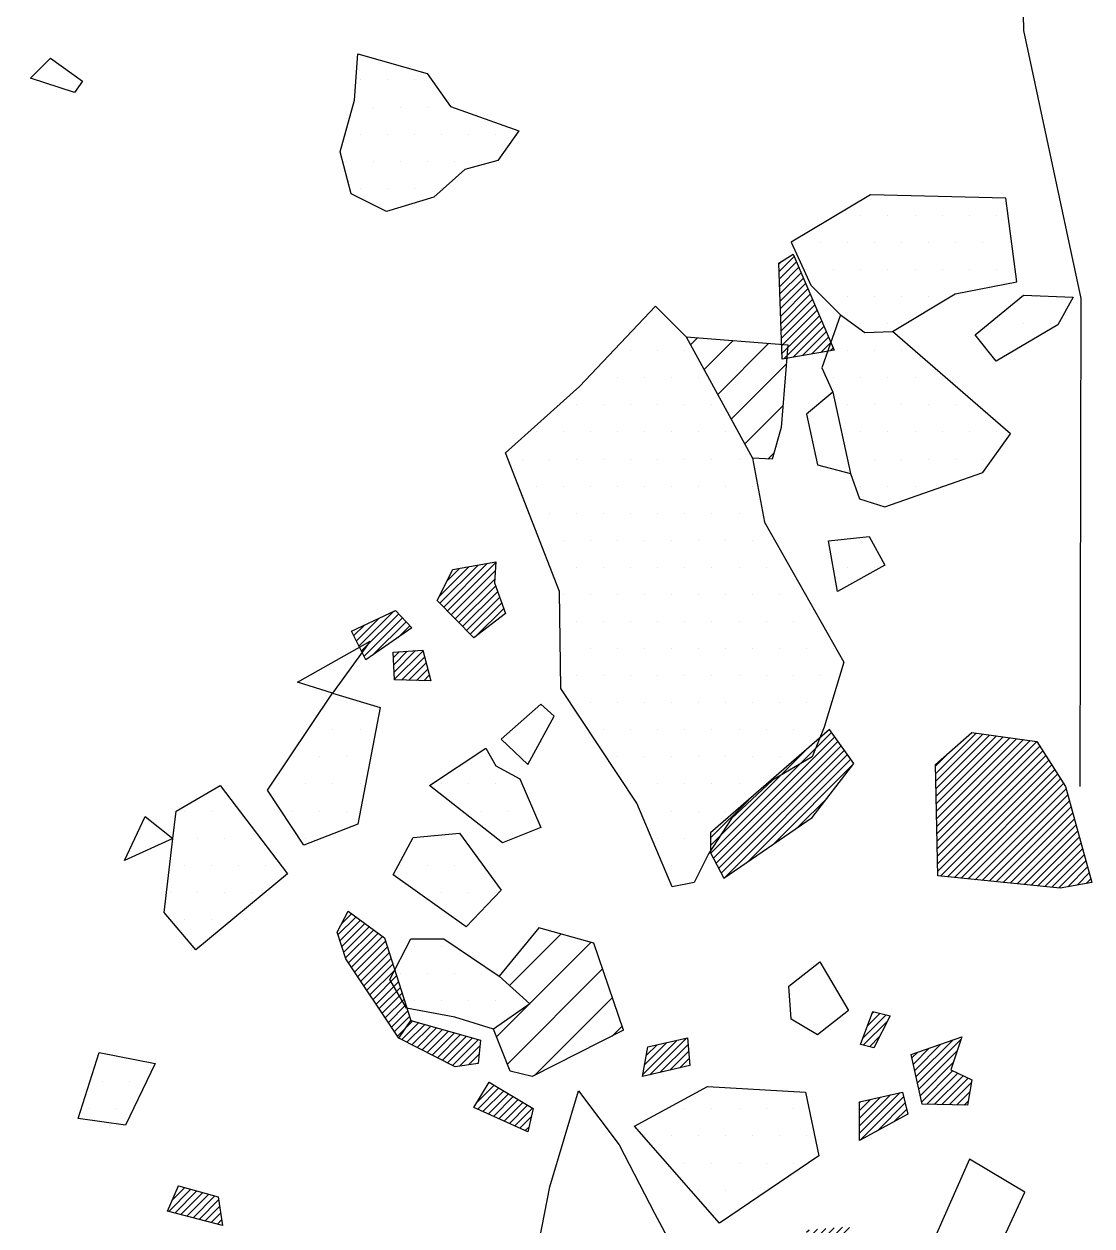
# Model space of a CAD drawing. Header units: metres. Extents: x -0.93 to 0.13, y -16.79 to -13.31.
# Drawn here: x -0.443 to 0.05, y -16.204 to -15.649 of the extents above; entities that cross this region are included whole.
import ezdxf

# ---------------------------------------------------------------- set-up
doc = ezdxf.new("R2010")
doc.units = ezdxf.units.M
doc.header["$LTSCALE"] = 25
doc.header["$MEASUREMENT"] = 0
doc.linetypes.add('STRICHPUNKTX2', pattern=[2, 1, -0.5, 0, -0.5])
doc.layers.get('0').update_dxf_attribs({"linetype": 'CONTINUOUS'})
for name, color, linetype in [('FEUER', 1, 'CONTINUOUS'), ('GRABUNGSGRENZE', 3, 'STRICHPUNKTX2'), ('KNOCHEN', 2, 'CONTINUOUS'), ('KNOCHENSCHRAFF', 2, 'CONTINUOUS'), ('STEINE', 4, 'CONTINUOUS'), ('STEINESCHRAFF', 4, 'CONTINUOUS')]:
    doc.layers.add(name, color=color, linetype=linetype)

# ---------------------------------------------------------------- blocks, each defined once
blk = doc.blocks.new('*X4')
at = {"color": 0}
for p, q in [((-25.081, -1591.323), (-23.727, -1589.968)), ((-25.059, -1591.654), (-23.296, -1589.891)), ((-24.885, -1591.834), (-22.865, -1589.813)), ((-24.728, -1590.616), (-24.158, -1590.046)), ((-24.711, -1592.013), (-22.489, -1589.791)), ((-24.537, -1592.192), (-22.508, -1590.164)), ((-24.363, -1592.372), (-22.528, -1590.537)), ((-24.188, -1592.551), (-22.488, -1590.851)), ((-24.014, -1592.731), (-22.395, -1591.111)), ((-23.84, -1592.91), (-22.302, -1591.372)), ((-23.666, -1593.089), (-22.209, -1591.632)), ((-28.927, -1593.401), (-27.868, -1592.342)), ((-28.809, -1593.637), (-27.195, -1592.022)), ((-28.692, -1593.872), (-26.965, -1592.146)), ((-28.574, -1594.108), (-26.794, -1592.329)), ((-23.403, -1593.18), (-22.115, -1591.893)), ((-29.045, -1593.165), (-28.542, -1592.662)), ((-28.156, -1594.044), (-26.623, -1592.511)), ((-27.013, -1593.255), (-26.452, -1592.694)), ((-27.209, -1594.157), (-26.95, -1593.899)), ((-27.195, -1594.497), (-26.568, -1593.87)), ((-27.181, -1594.837), (-26.186, -1593.842)), ((-27.168, -1595.177), (-25.837, -1593.846)), ((-26.838, -1595.201), (-25.766, -1594.129)), ((-26.494, -1595.211), (-25.695, -1594.412)), ((-26.151, -1595.221), (-25.625, -1594.695)), ((-25.808, -1595.232), (-25.554, -1594.977)), ((-12.555, -1603.192), (-6.974, -1597.61)), ((-12.434, -1603.424), (-6.827, -1597.817)), ((-2.174, -1599.528), (-0.303, -1597.657)), ((-2.167, -1599.875), (0.009, -1597.699)), ((-2.16, -1600.221), (0.32, -1597.741)), ((-2.153, -1600.568), (0.631, -1597.784)), ((-2.146, -1600.915), (0.943, -1597.826)), ((-2.139, -1601.261), (1.254, -1597.868)), ((-2.133, -1601.608), (1.565, -1597.91)), ((-2.126, -1601.955), (1.877, -1597.952)), ((-12.562, -1602.846), (-8.052, -1598.335)), ((-12.313, -1603.656), (-6.68, -1598.024)), ((-12.191, -1603.889), (-6.533, -1598.231)), ((-12.07, -1604.121), (-6.386, -1598.437)), ((-2.119, -1602.301), (2.188, -1597.995)), ((-2.112, -1602.648), (2.499, -1598.037)), ((-2.105, -1602.995), (2.636, -1598.253)), ((-2.098, -1603.341), (2.774, -1598.47)), ((-11.926, -1604.33), (-6.24, -1598.644)), ((-10.794, -1603.552), (-6.093, -1598.851)), ((-9.662, -1602.773), (-5.962, -1599.074)), ((-2.181, -1599.182), (-1.544, -1598.544)), ((-2.091, -1603.688), (2.911, -1598.686)), ((-2.084, -1604.035), (3.048, -1598.902)), ((-1.954, -1604.258), (3.185, -1599.119)), ((-1.632, -1604.289), (3.322, -1599.335)), ((-1.31, -1604.321), (3.46, -1599.551)), ((-0.988, -1604.353), (3.597, -1599.768)), ((-0.667, -1604.385), (3.734, -1599.984)), ((-12.562, -1602.492), (-10.783, -1600.713)), ((-8.53, -1601.995), (-7.182, -1600.647)), ((-0.345, -1604.417), (3.85, -1600.222)), ((-0.023, -1604.449), (3.926, -1600.499)), ((0.298, -1604.48), (4.003, -1600.776)), ((0.62, -1604.512), (4.079, -1601.053)), ((0.942, -1604.544), (4.155, -1601.33)), ((1.263, -1604.576), (4.232, -1601.608)), ((1.585, -1604.608), (4.308, -1601.885)), ((1.907, -1604.64), (4.385, -1602.162)), ((2.229, -1604.672), (4.461, -1602.439)), ((2.55, -1604.703), (4.538, -1602.716)), ((2.872, -1604.735), (4.614, -1602.993)), ((3.194, -1604.767), (4.691, -1603.27)), ((3.515, -1604.799), (4.767, -1603.547)), ((3.925, -1604.743), (4.844, -1603.824)), ((4.353, -1604.669), (4.92, -1604.101)), ((4.78, -1604.595), (4.997, -1604.378)), ((-29.769, -1606.971), (-28.939, -1606.141)), ((-29.681, -1607.236), (-28.735, -1606.29)), ((-29.608, -1606.456), (-29.144, -1605.992)), ((-29.592, -1607.501), (-28.53, -1606.439)), ((-29.504, -1607.766), (-28.325, -1606.588)), ((-29.416, -1608.031), (-28.12, -1606.736)), ((-29.281, -1608.25), (-27.916, -1606.885)), ((-29.139, -1608.462), (-27.711, -1607.034)), ((-28.998, -1608.674), (-27.575, -1607.251)), ((-28.856, -1608.887), (-27.489, -1607.519)), ((-28.715, -1609.099), (-27.403, -1607.787)), ((-28.574, -1609.311), (-27.317, -1608.055)), ((-28.432, -1609.523), (-27.232, -1608.322)), ((-28.291, -1609.735), (-27.146, -1608.59)), ((-28.149, -1609.947), (-27.06, -1608.858)), ((-28.008, -1610.159), (-26.974, -1609.126)), ((-27.866, -1610.371), (-26.889, -1609.394)), ((-27.725, -1610.583), (-26.803, -1609.661)), ((-27.583, -1610.796), (-26.717, -1609.929)), ((-27.442, -1611.008), (-26.631, -1610.197)), ((-27.301, -1611.22), (-26.546, -1610.465)), ((-27.159, -1611.432), (-26.46, -1610.733)), ((-5.527, -1611.72), (-4.465, -1610.658)), ((-5.323, -1611.162), (-4.748, -1610.588)), ((-5.118, -1610.604), (-5.031, -1610.517)), ((-27.018, -1611.644), (-26.313, -1610.939)), ((-26.82, -1611.8), (-26.038, -1611.018)), ((-26.586, -1611.919), (-25.763, -1611.096)), ((-26.352, -1612.039), (-25.488, -1611.175)), ((-26.118, -1612.158), (-25.213, -1611.253)), ((-5.516, -1612.062), (-4.381, -1610.928)), ((-25.883, -1612.278), (-24.938, -1611.332)), ((-25.649, -1612.397), (-24.663, -1611.41)), ((-25.415, -1612.516), (-24.388, -1611.489)), ((-25.181, -1612.636), (-24.113, -1611.568)), ((-24.947, -1612.755), (-23.838, -1611.646)), ((-24.712, -1612.874), (-23.563, -1611.725)), ((-24.478, -1612.994), (-23.288, -1611.803)), ((-15.697, -1613.405), (-14.13, -1611.838)), ((-15.365, -1613.426), (-13.675, -1611.737)), ((-5.233, -1612.133), (-4.76, -1611.66)), ((-3.073, -1613.509), (-1.387, -1611.823)), ((-3.009, -1613.798), (-0.997, -1611.786)), ((-24.151, -1613.02), (-23.221, -1612.09)), ((-15.617, -1612.971), (-14.584, -1611.939)), ((-15.536, -1612.537), (-15.039, -1612.04)), ((-14.904, -1613.319), (-13.606, -1612.021)), ((-14.443, -1613.211), (-13.58, -1612.348)), ((-3.266, -1612.641), (-3.014, -1612.389)), ((-3.202, -1612.931), (-2.472, -1612.2)), ((-3.138, -1613.22), (-1.929, -1612.011)), ((-2.945, -1614.088), (-1.174, -1612.317)), ((-23.738, -1612.961), (-23.258, -1612.481)), ((-23.326, -1612.902), (-23.295, -1612.871)), ((-13.982, -1613.104), (-13.554, -1612.676)), ((-2.88, -1614.377), (-1.35, -1612.847)), ((-2.816, -1614.666), (-1.389, -1613.238)), ((-2.58, -1614.783), (-1.149, -1613.352)), ((-2.235, -1614.792), (-0.909, -1613.466)), ((-23.364, -1614.708), (-22.558, -1613.902)), ((-23.318, -1615.015), (-22.337, -1614.034)), ((-22.814, -1613.804), (-22.779, -1613.769)), ((-1.89, -1614.8), (-0.669, -1613.579)), ((-1.544, -1614.809), (-0.524, -1613.788)), ((-23.074, -1615.125), (-22.116, -1614.167)), ((-22.83, -1615.235), (-21.895, -1614.299)), ((-22.586, -1615.344), (-21.674, -1614.432)), ((-22.342, -1615.454), (-21.453, -1614.564)), ((-5.692, -1615.067), (-5.185, -1614.56)), ((-5.691, -1616.127), (-3.806, -1614.241)), ((-5.691, -1615.774), (-4.265, -1614.348)), ((-5.691, -1615.42), (-4.725, -1614.454)), ((-5.641, -1616.43), (-3.652, -1614.441)), ((-1.199, -1614.817), (-0.598, -1614.216)), ((-22.098, -1615.563), (-21.232, -1614.697)), ((-21.854, -1615.673), (-21.011, -1614.829)), ((-21.61, -1615.782), (-20.79, -1614.962)), ((-5.692, -1614.713), (-5.644, -1614.666)), ((-4.863, -1616.006), (-3.581, -1614.724)), ((-4.085, -1615.581), (-3.51, -1615.006)), ((-0.854, -1614.825), (-0.673, -1614.644)), ((-21.366, -1615.892), (-20.846, -1615.371)), ((-21.122, -1616.001), (-20.956, -1615.835)), ((-9.462, -1622.726), (-7.25, -1620.514)), ((-9.289, -1622.907), (-6.866, -1620.484)), ((-9.116, -1623.087), (-6.482, -1620.453)), ((-8.944, -1623.268), (-6.154, -1620.478)), ((-8.432, -1621.343), (-7.634, -1620.544)), ((-8.133, -1620.69), (-8.018, -1620.575)), ((-7.47, -1622.148), (-6.189, -1620.867)), ((-7.103, -1622.135), (-6.224, -1621.256)), ((-6.736, -1622.122), (-6.259, -1621.645)), ((-9.634, -1622.545), (-9.189, -1622.099)), ((-6.369, -1622.108), (-6.295, -1622.034)), ((-8.771, -1623.449), (-8.313, -1622.991)), ((-9.341, -1632.859), (-4.877, -1628.394)), ((-9.135, -1633.006), (-4.531, -1628.401)), ((-9.623, -1632.08), (-6.438, -1628.895)), ((-9.57, -1632.38), (-5.918, -1628.728)), ((-9.517, -1632.68), (-5.397, -1628.561)), ((-8.929, -1633.153), (-4.817, -1629.041)), ((0.451, -1630.49), (1.977, -1628.965)), ((0.599, -1629.989), (1.811, -1628.777)), ((0.747, -1629.488), (1.645, -1628.59)), ((-10.05, -1629.678), (-9.938, -1629.566)), ((-9.996, -1629.978), (-9.518, -1629.5)), ((-9.943, -1630.278), (-9.098, -1629.434)), ((-9.89, -1630.579), (-8.679, -1629.367)), ((-9.836, -1630.879), (-8.259, -1629.301)), ((-9.783, -1631.179), (-7.839, -1629.235)), ((-9.73, -1631.479), (-7.419, -1629.168)), ((-9.677, -1631.779), (-6.959, -1629.062)), ((0.155, -1631.493), (2.297, -1629.352)), ((0.303, -1630.992), (2.142, -1629.153)), ((-8.551, -1633.129), (-5.103, -1629.681)), ((-0.014, -1632.37), (2.211, -1630.145)), ((0.008, -1631.995), (2.254, -1629.749)), ((-7.921, -1632.853), (-5.321, -1630.252)), ((-7.618, -1632.903), (-5.257, -1630.542)), ((0.228, -1632.482), (2.168, -1630.541)), ((-7.315, -1632.954), (-5.192, -1630.831)), ((-7.012, -1633.004), (-5.128, -1631.12)), ((0.469, -1632.594), (2.126, -1630.938)), ((-6.709, -1633.054), (-5.064, -1631.409)), ((0.71, -1632.707), (2.148, -1631.268)), ((0.951, -1632.819), (2.322, -1631.448)), ((1.193, -1632.931), (2.495, -1631.629)), ((1.434, -1633.043), (2.668, -1631.809)), ((1.675, -1633.156), (2.842, -1631.989)), ((1.917, -1633.268), (3.015, -1632.169)), ((2.158, -1633.38), (3.188, -1632.35)), ((2.399, -1633.492), (3.362, -1632.53)), ((2.64, -1633.605), (3.106, -1633.139))]:
    blk.add_line(p, q, dxfattribs=at)
blk = doc.blocks.new('*X6')
at = {"color": 0}
for p, q in [((-66.823, -1577.911), (-65.732, -1576.819)), ((-66.677, -1577.411), (-65.964, -1576.698)), ((-66.53, -1576.911), (-66.196, -1576.577)), ((-67.116, -1578.91), (-65.267, -1577.061)), ((-66.97, -1578.41), (-65.499, -1576.94)), ((-67.263, -1579.41), (-65.357, -1577.505)), ((-67.555, -1580.41), (-65.657, -1578.511)), ((-67.409, -1579.91), (-65.507, -1578.008)), ((-67.702, -1580.91), (-65.806, -1579.015)), ((-67.848, -1581.41), (-65.956, -1579.518)), ((-76.644, -1581.721), (-75.076, -1580.153)), ((-67.995, -1581.91), (-66.105, -1580.021)), ((-76.474, -1581.905), (-74.871, -1580.301)), ((-76.304, -1582.088), (-74.665, -1580.449)), ((-76.135, -1582.272), (-74.46, -1580.597)), ((-75.965, -1582.456), (-74.254, -1580.745)), ((-68.141, -1582.41), (-66.255, -1580.524)), ((-76.814, -1581.537), (-76.114, -1580.837)), ((-75.795, -1582.64), (-74.048, -1580.893)), ((-74.035, -1581.233), (-73.843, -1581.041)), ((-68.288, -1582.91), (-66.405, -1581.027)), ((-68.434, -1583.41), (-66.554, -1581.53)), ((-68.58, -1583.91), (-66.704, -1582.034)), ((-68.727, -1584.41), (-66.853, -1582.537)), ((-75.453, -1585.833), (-73.114, -1583.494)), ((-75.1, -1585.833), (-72.634, -1583.368)), ((-74.746, -1585.833), (-72.155, -1583.242)), ((-74.393, -1585.833), (-71.912, -1583.352)), ((-68.54, -1584.577), (-67.003, -1583.04)), ((-68.318, -1584.709), (-67.153, -1583.543)), ((-76.161, -1585.834), (-74.074, -1583.747)), ((-75.807, -1585.834), (-73.594, -1583.621)), ((-75.43, -1584.75), (-74.554, -1583.873)), ((-74.039, -1585.833), (-71.849, -1583.643)), ((-73.685, -1585.833), (-71.787, -1583.935)), ((-68.096, -1584.84), (-67.302, -1584.046)), ((-73.332, -1585.833), (-71.724, -1584.226)), ((-72.682, -1585.536), (-71.662, -1584.517)), ((-67.874, -1584.971), (-67.452, -1584.549)), ((-67.651, -1585.103), (-67.601, -1585.053)), ((-51.455, -1593.655), (-47.918, -1590.118)), ((-51.763, -1593.609), (-48.601, -1590.447)), ((-50.804, -1593.357), (-47.762, -1590.316)), ((-50.152, -1593.059), (-47.607, -1590.514)), ((-49.5, -1592.761), (-47.451, -1590.712)), ((-52.196, -1593.335), (-50.044, -1591.183)), ((-51.98, -1593.472), (-49.323, -1590.815)), ((-48.848, -1592.462), (-47.296, -1590.91)), ((-48.196, -1592.164), (-47.14, -1591.108)), ((-47.545, -1591.866), (-46.985, -1591.306)), ((-52.413, -1593.198), (-50.766, -1591.551)), ((-46.893, -1591.567), (-46.829, -1591.504)), ((-52.845, -1592.924), (-52.208, -1592.287)), ((-52.629, -1593.061), (-51.487, -1591.919)), ((-53.062, -1592.787), (-52.93, -1592.655)), ((-62.56, -1594.153), (-61.859, -1593.452)), ((-62.284, -1594.231), (-61.568, -1593.515)), ((-62.008, -1594.308), (-61.277, -1593.577)), ((-61.732, -1594.386), (-60.986, -1593.64)), ((-61.456, -1594.463), (-60.694, -1593.702)), ((-61.18, -1594.541), (-60.403, -1593.764)), ((-60.904, -1594.618), (-60.112, -1593.827)), ((-60.628, -1594.696), (-59.821, -1593.889)), ((-60.352, -1594.773), (-59.53, -1593.951)), ((-60.075, -1594.851), (-59.238, -1594.014)), ((-59.799, -1594.928), (-58.947, -1594.076)), ((-59.523, -1595.006), (-58.698, -1594.18)), ((-59.247, -1595.083), (-58.609, -1594.445)), ((-58.971, -1595.161), (-58.521, -1594.71)), ((-58.695, -1595.238), (-58.432, -1594.975)), ((-58.419, -1595.316), (-58.344, -1595.241)), ((-61.137, -1615.358), (-59.752, -1613.972)), ((-61.044, -1614.911), (-60.023, -1613.89)), ((-60.841, -1615.415), (-59.48, -1614.054)), ((-60.832, -1614.346), (-60.294, -1613.808)), ((-60.62, -1613.78), (-60.566, -1613.726)), ((-60.544, -1615.472), (-59.209, -1614.137)), ((-60.248, -1615.529), (-58.937, -1614.219)), ((-59.951, -1615.586), (-59.692, -1615.327)), ((-57.236, -1616.76), (-56.315, -1615.839)), ((-57.224, -1617.101), (-55.954, -1615.832)), ((-57.165, -1616.336), (-56.675, -1615.845)), ((-57.095, -1615.911), (-57.035, -1615.852)), ((-56.973, -1617.204), (-55.594, -1615.825)), ((-56.723, -1617.307), (-55.233, -1615.818)), ((-56.472, -1617.41), (-54.873, -1615.811)), ((-56.222, -1617.513), (-54.513, -1615.804)), ((-55.971, -1617.617), (-54.423, -1616.068)), ((-55.721, -1617.72), (-54.476, -1616.474)), ((-55.47, -1617.823), (-54.529, -1616.881)), ((-55.22, -1617.926), (-54.582, -1617.288)), ((-54.969, -1618.029), (-54.635, -1617.694)), ((-54.719, -1618.132), (-54.688, -1618.101)), ((-37.583, -1619.735), (-36.557, -1618.709)), ((-37.436, -1619.234), (-36.834, -1618.632)), ((-37.303, -1619.808), (-36.281, -1618.786)), ((-37.164, -1618.608), (-37.111, -1618.555)), ((-37.022, -1619.88), (-36.004, -1618.863)), ((-36.741, -1619.953), (-35.727, -1618.939)), ((-36.461, -1620.026), (-35.451, -1619.016)), ((-36.18, -1620.099), (-35.283, -1619.203)), ((-35.899, -1620.172), (-35.236, -1619.509)), ((-35.619, -1620.245), (-35.189, -1619.815)), ((-35.338, -1620.318), (-35.142, -1620.122))]:
    blk.add_line(p, q, dxfattribs=at)
blk = doc.blocks.new('*X7')
at = {"color": 0}
for p, q in [((-51.009, -1568.107), (-48.12, -1565.218)), ((-50.995, -1568.446), (-47.73, -1565.181)), ((-51.024, -1567.768), (-48.511, -1565.255)), ((-50.919, -1568.724), (-47.777, -1565.581)), ((-50.315, -1565.645), (-50.072, -1565.402)), ((-50.302, -1565.985), (-49.682, -1565.365)), ((-50.288, -1566.325), (-49.291, -1565.328)), ((-50.275, -1566.666), (-48.901, -1565.291)), ((-50.703, -1568.861), (-47.981, -1566.139)), ((-50.487, -1568.999), (-48.186, -1566.698)), ((-50.271, -1569.136), (-48.39, -1567.256)), ((-50.055, -1569.274), (-48.595, -1567.814)), ((-49.839, -1569.411), (-48.799, -1568.372)), ((-49.623, -1569.549), (-49.004, -1568.93)), ((-49.407, -1569.686), (-49.209, -1569.488)), ((-9.397, -1576.346), (-8.704, -1575.653)), ((-9.409, -1576.004), (-9.276, -1575.871)), ((-9.385, -1576.687), (-8.599, -1575.901)), ((-9.373, -1577.029), (-8.493, -1576.149)), ((-9.362, -1577.371), (-8.388, -1576.397)), ((-9.35, -1577.713), (-8.282, -1576.645)), ((-9.338, -1578.054), (-8.177, -1576.893)), ((-9.326, -1578.396), (-8.071, -1577.141)), ((-9.314, -1578.738), (-7.966, -1577.389)), ((-9.303, -1579.08), (-7.86, -1577.637)), ((-9.291, -1579.421), (-7.755, -1577.885)), ((-9.279, -1579.763), (-7.649, -1578.133)), ((-9.267, -1580.105), (-7.543, -1578.381)), ((-9.176, -1580.367), (-7.438, -1578.629)), ((-8.75, -1580.295), (-7.332, -1578.877)), ((-8.324, -1580.222), (-7.227, -1579.125)), ((-7.897, -1580.149), (-7.121, -1579.373)), ((-7.471, -1580.077), (-7.016, -1579.621)), ((-7.045, -1580.004), (-6.91, -1579.869))]:
    blk.add_line(p, q, dxfattribs=at)
blk = doc.blocks.new('*X9')
at = {"color": 0}
for p, q in [((-13.486, -1579.728), (-13.162, -1579.404)), ((-12.862, -1580.871), (-11.519, -1579.528)), ((-12.238, -1582.015), (-9.876, -1579.653)), ((-11.614, -1583.159), (-9.075, -1580.62)), ((-10.99, -1584.303), (-9.229, -1582.541)), ((-9.92, -1585), (-9.633, -1584.713)), ((-21.852, -1609.306), (-19.472, -1606.927)), ((-20.918, -1610.14), (-18.091, -1607.313)), ((-21.947, -1612.937), (-17.549, -1608.539)), ((-20.695, -1613.453), (-17.099, -1609.857)), ((-22.448, -1611.67), (-20.975, -1610.198)), ((-17.115, -1611.641), (-16.648, -1611.174))]:
    blk.add_line(p, q, dxfattribs=at)
blk = doc.blocks.new('*X10')
at = {"color": 0}
for p, q in [((-29.375, -1596.25), (-29.375, -1596.25)), ((-30, -1597.5), (-30, -1597.5)), ((-28.75, -1597.5), (-28.75, -1597.5)), ((-31.875, -1598.75), (-31.875, -1598.75)), ((-30.625, -1598.75), (-30.625, -1598.75)), ((-29.375, -1598.75), (-29.375, -1598.75)), ((-23.125, -1598.75), (-23.125, -1598.75)), ((-32.5, -1600), (-32.5, -1600)), ((-31.25, -1600), (-31.25, -1600)), ((-30, -1600), (-30, -1600)), ((-28.75, -1600), (-28.75, -1600)), ((-25, -1600), (-25, -1600)), ((-23.75, -1600), (-23.75, -1600)), ((-22.5, -1600), (-22.5, -1600)), ((-36.875, -1601.25), (-36.875, -1601.25)), ((-35.625, -1601.25), (-35.625, -1601.25)), ((-34.375, -1601.25), (-34.375, -1601.25)), ((-31.875, -1601.25), (-31.875, -1601.25)), ((-30.625, -1601.25), (-30.625, -1601.25)), ((-29.375, -1601.25), (-29.375, -1601.25)), ((-23.125, -1601.25), (-23.125, -1601.25)), ((-21.875, -1601.25), (-21.875, -1601.25)), ((-36.25, -1602.5), (-36.25, -1602.5)), ((-35, -1602.5), (-35, -1602.5)), ((-33.75, -1602.5), (-33.75, -1602.5)), ((-31.25, -1602.5), (-31.25, -1602.5)), ((-26.25, -1602.5), (-26.25, -1602.5)), ((-25, -1602.5), (-25, -1602.5)), ((-36.875, -1603.75), (-36.875, -1603.75)), ((-35.625, -1603.75), (-35.625, -1603.75)), ((-34.375, -1603.75), (-34.375, -1603.75)), ((-33.125, -1603.75), (-33.125, -1603.75)), ((-26.875, -1603.75), (-26.875, -1603.75)), ((-25.625, -1603.75), (-25.625, -1603.75)), ((-24.375, -1603.75), (-24.375, -1603.75)), ((-23.125, -1603.75), (-23.125, -1603.75)), ((-37.5, -1605), (-37.5, -1605)), ((-36.25, -1605), (-36.25, -1605)), ((-35, -1605), (-35, -1605)), ((-33.75, -1605), (-33.75, -1605)), ((-25, -1605), (-25, -1605)), ((-23.75, -1605), (-23.75, -1605)), ((-22.5, -1605), (-22.5, -1605)), ((-36.875, -1606.25), (-36.875, -1606.25)), ((-35.625, -1606.25), (-35.625, -1606.25)), ((-36.25, -1607.5), (-36.25, -1607.5)), ((-26.25, -1607.5), (-26.25, -1607.5)), ((-25, -1607.5), (-25, -1607.5)), ((-26.875, -1608.75), (-26.875, -1608.75)), ((-25.625, -1608.75), (-25.625, -1608.75)), ((-24.375, -1608.75), (-24.375, -1608.75)), ((-23.125, -1608.75), (-23.125, -1608.75)), ((-26.25, -1610), (-26.25, -1610)), ((-25, -1610), (-25, -1610)), ((-23.75, -1610), (-23.75, -1610)), ((-22.5, -1610), (-22.5, -1610)), ((-21.25, -1610), (-21.25, -1610)), ((-40.625, -1613.75), (-40.625, -1613.75)), ((-39.375, -1613.75), (-39.375, -1613.75)), ((-41.25, -1615), (-41.25, -1615)), ((-40, -1615), (-40, -1615)), ((-13.75, -1615), (-13.75, -1615)), ((-12.5, -1615), (-12.5, -1615)), ((-11.25, -1615), (-11.25, -1615)), ((-10, -1615), (-10, -1615)), ((-8.75, -1615), (-8.75, -1615)), ((-15.625, -1616.25), (-15.625, -1616.25)), ((-14.375, -1616.25), (-14.375, -1616.25)), ((-13.125, -1616.25), (-13.125, -1616.25)), ((-11.875, -1616.25), (-11.875, -1616.25)), ((-10.625, -1616.25), (-10.625, -1616.25)), ((-9.375, -1616.25), (-9.375, -1616.25)), ((-8.125, -1616.25), (-8.125, -1616.25)), ((-13.75, -1617.5), (-13.75, -1617.5)), ((-12.5, -1617.5), (-12.5, -1617.5)), ((-11.25, -1617.5), (-11.25, -1617.5)), ((-10, -1617.5), (-10, -1617.5)), ((-8.75, -1617.5), (-8.75, -1617.5)), ((-13.125, -1618.75), (-13.125, -1618.75)), ((-11.875, -1618.75), (-11.875, -1618.75)), ((-10.625, -1618.75), (-10.625, -1618.75))]:
    blk.add_line(p, q, dxfattribs=at)
blk = doc.blocks.new('*X11')
at = {"color": 0}
for p, q in [((-28.75, -1567.5), (-28.75, -1567.5)), ((-27.5, -1567.5), (-27.5, -1567.5)), ((-26.25, -1567.5), (-26.25, -1567.5)), ((-28.125, -1568.75), (-28.125, -1568.75)), ((-26.875, -1568.75), (-26.875, -1568.75)), ((-25.625, -1568.75), (-25.625, -1568.75)), ((-28.75, -1570), (-28.75, -1570)), ((-27.5, -1570), (-27.5, -1570)), ((-26.25, -1570), (-26.25, -1570)), ((-25, -1570), (-25, -1570)), ((-23.75, -1570), (-23.75, -1570)), ((-22.5, -1570), (-22.5, -1570)), ((-29.375, -1571.25), (-29.375, -1571.25)), ((-28.125, -1571.25), (-28.125, -1571.25)), ((-26.875, -1571.25), (-26.875, -1571.25)), ((-25.625, -1571.25), (-25.625, -1571.25)), ((-24.375, -1571.25), (-24.375, -1571.25)), ((-23.125, -1571.25), (-23.125, -1571.25)), ((-28.75, -1572.5), (-28.75, -1572.5)), ((-27.5, -1572.5), (-27.5, -1572.5)), ((-26.25, -1572.5), (-26.25, -1572.5)), ((-25, -1572.5), (-25, -1572.5)), ((-5.625, -1573.75), (-5.625, -1573.75)), ((-4.375, -1573.75), (-4.375, -1573.75)), ((-3.125, -1573.75), (-3.125, -1573.75)), ((-1.875, -1573.75), (-1.875, -1573.75)), ((-0.625, -1573.75), (-0.625, -1573.75)), ((0.625, -1573.75), (0.625, -1573.75)), ((-8.75, -1575), (-8.75, -1575)), ((-7.5, -1575), (-7.5, -1575)), ((-6.25, -1575), (-6.25, -1575)), ((-5, -1575), (-5, -1575)), ((-3.75, -1575), (-3.75, -1575)), ((-2.5, -1575), (-2.5, -1575)), ((-1.25, -1575), (-1.25, -1575)), ((0, -1575), (0, -1575)), ((1.25, -1575), (1.25, -1575)), ((-8.125, -1576.25), (-8.125, -1576.25)), ((-6.875, -1576.25), (-6.875, -1576.25)), ((-5.625, -1576.25), (-5.625, -1576.25)), ((-4.375, -1576.25), (-4.375, -1576.25)), ((-3.125, -1576.25), (-3.125, -1576.25)), ((-1.875, -1576.25), (-1.875, -1576.25)), ((-0.625, -1576.25), (-0.625, -1576.25)), ((0.625, -1576.25), (0.625, -1576.25)), ((-6.25, -1577.5), (-6.25, -1577.5)), ((-5, -1577.5), (-5, -1577.5)), ((-3.75, -1577.5), (-3.75, -1577.5)), ((-2.5, -1577.5), (-2.5, -1577.5)), ((2.5, -1577.5), (2.5, -1577.5)), ((-15.625, -1578.75), (-15.625, -1578.75)), ((-14.375, -1578.75), (-14.375, -1578.75)), ((-5.625, -1578.75), (-5.625, -1578.75)), ((-4.375, -1578.75), (-4.375, -1578.75)), ((0.625, -1578.75), (0.625, -1578.75)), ((1.875, -1578.75), (1.875, -1578.75)), ((3.125, -1578.75), (3.125, -1578.75)), ((-16.25, -1580), (-16.25, -1580)), ((-15, -1580), (-15, -1580)), ((-13.75, -1580), (-13.75, -1580)), ((-6.25, -1580), (-6.25, -1580)), ((-5, -1580), (-5, -1580)), ((-3.75, -1580), (-3.75, -1580)), ((1.25, -1580), (1.25, -1580)), ((-18.125, -1581.25), (-18.125, -1581.25)), ((-16.875, -1581.25), (-16.875, -1581.25)), ((-15.625, -1581.25), (-15.625, -1581.25)), ((-14.375, -1581.25), (-14.375, -1581.25)), ((-13.125, -1581.25), (-13.125, -1581.25)), ((-6.875, -1581.25), (-6.875, -1581.25)), ((-5.625, -1581.25), (-5.625, -1581.25)), ((-4.375, -1581.25), (-4.375, -1581.25)), ((-3.125, -1581.25), (-3.125, -1581.25)), ((-1.875, -1581.25), (-1.875, -1581.25)), ((-18.75, -1582.5), (-18.75, -1582.5)), ((-17.5, -1582.5), (-17.5, -1582.5)), ((-16.25, -1582.5), (-16.25, -1582.5)), ((-15, -1582.5), (-15, -1582.5)), ((-13.75, -1582.5), (-13.75, -1582.5)), ((-12.5, -1582.5), (-12.5, -1582.5)), ((-6.25, -1582.5), (-6.25, -1582.5)), ((-5, -1582.5), (-5, -1582.5)), ((-3.75, -1582.5), (-3.75, -1582.5)), ((-2.5, -1582.5), (-2.5, -1582.5)), ((-1.25, -1582.5), (-1.25, -1582.5)), ((-20.625, -1583.75), (-20.625, -1583.75)), ((-19.375, -1583.75), (-19.375, -1583.75)), ((-18.125, -1583.75), (-18.125, -1583.75)), ((-16.875, -1583.75), (-16.875, -1583.75)), ((-15.625, -1583.75), (-15.625, -1583.75)), ((-14.375, -1583.75), (-14.375, -1583.75)), ((-13.125, -1583.75), (-13.125, -1583.75)), ((-11.875, -1583.75), (-11.875, -1583.75)), ((-5.625, -1583.75), (-5.625, -1583.75)), ((-4.375, -1583.75), (-4.375, -1583.75)), ((-3.125, -1583.75), (-3.125, -1583.75)), ((-1.875, -1583.75), (-1.875, -1583.75)), ((-0.625, -1583.75), (-0.625, -1583.75)), ((0.625, -1583.75), (0.625, -1583.75)), ((-21.25, -1585), (-21.25, -1585)), ((-20, -1585), (-20, -1585)), ((-18.75, -1585), (-18.75, -1585)), ((-17.5, -1585), (-17.5, -1585)), ((-16.25, -1585), (-16.25, -1585)), ((-15, -1585), (-15, -1585)), ((-13.75, -1585), (-13.75, -1585)), ((-12.5, -1585), (-12.5, -1585)), ((-11.25, -1585), (-11.25, -1585)), ((-5, -1585), (-5, -1585)), ((-3.75, -1585), (-3.75, -1585)), ((-2.5, -1585), (-2.5, -1585)), ((-1.25, -1585), (-1.25, -1585)), ((0, -1585), (0, -1585)), ((-20.625, -1586.25), (-20.625, -1586.25)), ((-19.375, -1586.25), (-19.375, -1586.25)), ((-18.125, -1586.25), (-18.125, -1586.25)), ((-16.875, -1586.25), (-16.875, -1586.25)), ((-15.625, -1586.25), (-15.625, -1586.25)), ((-14.375, -1586.25), (-14.375, -1586.25)), ((-13.125, -1586.25), (-13.125, -1586.25)), ((-11.875, -1586.25), (-11.875, -1586.25)), ((-10.625, -1586.25), (-10.625, -1586.25)), ((-5.625, -1586.25), (-5.625, -1586.25)), ((-4.375, -1586.25), (-4.375, -1586.25)), ((-3.125, -1586.25), (-3.125, -1586.25)), ((-1.875, -1586.25), (-1.875, -1586.25)), ((-20, -1587.5), (-20, -1587.5)), ((-18.75, -1587.5), (-18.75, -1587.5)), ((-17.5, -1587.5), (-17.5, -1587.5)), ((-16.25, -1587.5), (-16.25, -1587.5)), ((-15, -1587.5), (-15, -1587.5)), ((-13.75, -1587.5), (-13.75, -1587.5)), ((-12.5, -1587.5), (-12.5, -1587.5)), ((-11.25, -1587.5), (-11.25, -1587.5)), ((-19.375, -1588.75), (-19.375, -1588.75)), ((-18.125, -1588.75), (-18.125, -1588.75)), ((-16.875, -1588.75), (-16.875, -1588.75)), ((-15.625, -1588.75), (-15.625, -1588.75)), ((-14.375, -1588.75), (-14.375, -1588.75)), ((-13.125, -1588.75), (-13.125, -1588.75)), ((-11.875, -1588.75), (-11.875, -1588.75)), ((-10.625, -1588.75), (-10.625, -1588.75)), ((-5.625, -1588.75), (-5.625, -1588.75)), ((-18.75, -1590), (-18.75, -1590)), ((-17.5, -1590), (-17.5, -1590)), ((-16.25, -1590), (-16.25, -1590)), ((-15, -1590), (-15, -1590)), ((-13.75, -1590), (-13.75, -1590)), ((-12.5, -1590), (-12.5, -1590)), ((-11.25, -1590), (-11.25, -1590)), ((-10, -1590), (-10, -1590)), ((-6.25, -1590), (-6.25, -1590)), ((-5, -1590), (-5, -1590)), ((-19.375, -1591.25), (-19.375, -1591.25)), ((-18.125, -1591.25), (-18.125, -1591.25)), ((-16.875, -1591.25), (-16.875, -1591.25)), ((-15.625, -1591.25), (-15.625, -1591.25)), ((-14.375, -1591.25), (-14.375, -1591.25)), ((-13.125, -1591.25), (-13.125, -1591.25)), ((-11.875, -1591.25), (-11.875, -1591.25)), ((-10.625, -1591.25), (-10.625, -1591.25)), ((-9.375, -1591.25), (-9.375, -1591.25)), ((-18.75, -1592.5), (-18.75, -1592.5)), ((-17.5, -1592.5), (-17.5, -1592.5)), ((-16.25, -1592.5), (-16.25, -1592.5)), ((-15, -1592.5), (-15, -1592.5)), ((-13.75, -1592.5), (-13.75, -1592.5)), ((-12.5, -1592.5), (-12.5, -1592.5)), ((-11.25, -1592.5), (-11.25, -1592.5)), ((-10, -1592.5), (-10, -1592.5)), ((-8.75, -1592.5), (-8.75, -1592.5)), ((-7.5, -1592.5), (-7.5, -1592.5)), ((-19.375, -1593.75), (-19.375, -1593.75)), ((-18.125, -1593.75), (-18.125, -1593.75)), ((-16.875, -1593.75), (-16.875, -1593.75)), ((-15.625, -1593.75), (-15.625, -1593.75)), ((-14.375, -1593.75), (-14.375, -1593.75)), ((-13.125, -1593.75), (-13.125, -1593.75)), ((-11.875, -1593.75), (-11.875, -1593.75)), ((-10.625, -1593.75), (-10.625, -1593.75)), ((-9.375, -1593.75), (-9.375, -1593.75)), ((-8.125, -1593.75), (-8.125, -1593.75)), ((-6.875, -1593.75), (-6.875, -1593.75)), ((-18.75, -1595), (-18.75, -1595)), ((-17.5, -1595), (-17.5, -1595)), ((-16.25, -1595), (-16.25, -1595)), ((-15, -1595), (-15, -1595)), ((-13.75, -1595), (-13.75, -1595)), ((-12.5, -1595), (-12.5, -1595)), ((-11.25, -1595), (-11.25, -1595)), ((-10, -1595), (-10, -1595)), ((-8.75, -1595), (-8.75, -1595)), ((-7.5, -1595), (-7.5, -1595)), ((-18.125, -1596.25), (-18.125, -1596.25)), ((-16.875, -1596.25), (-16.875, -1596.25)), ((-15.625, -1596.25), (-15.625, -1596.25)), ((-14.375, -1596.25), (-14.375, -1596.25)), ((-13.125, -1596.25), (-13.125, -1596.25)), ((-11.875, -1596.25), (-11.875, -1596.25)), ((-10.625, -1596.25), (-10.625, -1596.25)), ((-9.375, -1596.25), (-9.375, -1596.25)), ((-8.125, -1596.25), (-8.125, -1596.25)), ((-17.5, -1597.5), (-17.5, -1597.5)), ((-16.25, -1597.5), (-16.25, -1597.5)), ((-15, -1597.5), (-15, -1597.5)), ((-13.75, -1597.5), (-13.75, -1597.5)), ((-12.5, -1597.5), (-12.5, -1597.5)), ((-11.25, -1597.5), (-11.25, -1597.5)), ((-10, -1597.5), (-10, -1597.5)), ((-8.75, -1597.5), (-8.75, -1597.5)), ((-7.5, -1597.5), (-7.5, -1597.5)), ((-16.875, -1598.75), (-16.875, -1598.75)), ((-15.625, -1598.75), (-15.625, -1598.75)), ((-14.375, -1598.75), (-14.375, -1598.75)), ((-13.125, -1598.75), (-13.125, -1598.75)), ((-11.875, -1598.75), (-11.875, -1598.75)), ((-10.625, -1598.75), (-10.625, -1598.75)), ((-9.375, -1598.75), (-9.375, -1598.75)), ((-8.125, -1598.75), (-8.125, -1598.75)), ((-16.25, -1600), (-16.25, -1600)), ((-15, -1600), (-15, -1600)), ((-13.75, -1600), (-13.75, -1600)), ((-12.5, -1600), (-12.5, -1600)), ((-11.25, -1600), (-11.25, -1600)), ((-10, -1600), (-10, -1600)), ((-15.625, -1601.25), (-15.625, -1601.25)), ((-14.375, -1601.25), (-14.375, -1601.25)), ((-13.125, -1601.25), (-13.125, -1601.25)), ((-11.875, -1601.25), (-11.875, -1601.25)), ((-15, -1602.5), (-15, -1602.5)), ((-13.75, -1602.5), (-13.75, -1602.5)), ((-12.5, -1602.5), (-12.5, -1602.5)), ((-14.375, -1603.75), (-14.375, -1603.75)), ((-13.125, -1603.75), (-13.125, -1603.75))]:
    blk.add_line(p, q, dxfattribs=at)

msp = doc.modelspace()

# ---------------------------------------------------------------- linework, layer by layer
at = {"layer": 'GRABUNGSGRENZE', "flags": 128}
msp.add_lwpolyline([(-0.73728, -15.78455), (-0.75258, -15.49502), (-0.74397, -15.17241), (-0.69921, -14.99329), (-0.69366, -14.61522), (-0.69067, -14.04735), (-0.67802, -13.5039), (-0.67499, -13.31969), (-0.03282, -13.31453), (0.01884, -15.65216), (0.04532, -15.77581), (0.04484, -16.00123)], dxfattribs=at)
at = {"layer": 'KNOCHEN'}
for points in [[(-0.06866, -15.79974), (-0.09258, -15.80381), (-0.09411, -15.75954), (-0.08749, -15.75547), (-0.06866, -15.79974)], [(-0.23504, -15.93257), (-0.25183, -15.91527), (-0.24471, -15.90102), (-0.22486, -15.89745), (-0.22537, -15.90712), (-0.22028, -15.92137), (-0.23504, -15.93257)], [(-0.2849, -15.94275), (-0.29152, -15.92952), (-0.27117, -15.91985), (-0.26353, -15.92799), (-0.2849, -15.94275)], [(-0.27167, -15.95191), (-0.27218, -15.93918), (-0.25844, -15.93817), (-0.25488, -15.95241), (-0.27167, -15.95191)], [(-0.12562, -16.03178), (-0.11952, -16.04348), (-0.07881, -16.01549), (-0.05948, -15.99055), (-0.07067, -15.97478), (-0.12562, -16.02262), (-0.12562, -16.03178)], [(-0.0208, -16.04245), (-0.02182, -15.99106), (-0.00503, -15.9763), (0.02499, -15.98037), (0.03822, -16.00123), (0.05044, -16.0455), (0.03568, -16.04804), (-0.0208, -16.04245)], [(-0.26962, -16.11728), (-0.26962, -16.11728), (-0.29405, -16.08065), (-0.29812, -16.06843), (-0.29303, -16.05877), (-0.27624, -16.07098), (-0.26402, -16.10914)], [(-0.0503, -16.12183), (-0.05641, -16.12031), (-0.05081, -16.10504), (-0.04267, -16.10708), (-0.0503, -16.12183)], [(-0.26962, -16.11728), (-0.26402, -16.10914), (-0.23196, -16.11829), (-0.23298, -16.12898), (-0.24366, -16.13051), (-0.26962, -16.11728)], [(-0.15716, -16.13508), (-0.15462, -16.12134), (-0.1363, -16.11726), (-0.13528, -16.12999), (-0.15716, -16.13508)], [(-0.02791, -16.14778), (-0.033, -16.12489), (-0.0096, -16.11674), (-0.01468, -16.13201), (-0.00501, -16.13659), (-0.00705, -16.14829), (-0.02791, -16.14778)], [(-0.23501, -16.14933), (-0.22789, -16.13763), (-0.20753, -16.14984), (-0.21008, -16.16053), (-0.23501, -16.14933)], [(-0.05691, -16.16458), (-0.05692, -16.14677), (-0.03707, -16.14219), (-0.03453, -16.15236), (-0.05691, -16.16458)], [(-0.37646, -16.19718), (-0.37138, -16.18548), (-0.35306, -16.19056), (-0.35102, -16.20379), (-0.37646, -16.19718)]]:
    msp.add_lwpolyline(points, dxfattribs=at)
at = {"layer": 'STEINE'}
for points in [[(-0.27526, -15.73565), (-0.29154, -15.72751), (-0.29663, -15.70817), (-0.29002, -15.68425), (-0.2885, -15.66288), (-0.25644, -15.67204), (-0.24575, -15.6873), (-0.2142, -15.69849), (-0.22387, -15.71223), (-0.23913, -15.71631), (-0.25338, -15.72903), (-0.27526, -15.73565)], [(-0.43962, -15.6741), (-0.43046, -15.66494), (-0.41571, -15.67562), (-0.41927, -15.68071), (-0.43962, -15.6741)], [(-0.04169, -15.79108), (-0.01269, -15.77378), (0.0158, -15.76818), (0.01071, -15.72951), (-0.05188, -15.72799), (-0.08851, -15.74987), (-0.07935, -15.76972), (-0.06561, -15.78345), (-0.05441, -15.79159), (-0.04169, -15.79108)], [(0.00614, -15.80482), (-0.00353, -15.79261), (0.01886, -15.77428), (0.04176, -15.7753), (0.03463, -15.78802), (0.00614, -15.80482)], [(-0.12664, -16.03229), (-0.13325, -16.04552), (-0.14343, -16.04755), (-0.15972, -16.00888), (-0.19484, -15.95597), (-0.19535, -15.91119), (-0.22029, -15.84708), (-0.1862, -15.81654), (-0.1511, -15.77939), (-0.13685, -15.79364), (-0.10631, -15.84961), (-0.10071, -15.87912), (-0.06406, -15.94374), (-0.07322, -15.97376), (-0.07881, -15.9875), (-0.09713, -15.99819), (-0.11596, -16.016), (-0.12664, -16.03229)], [(-0.06561, -15.78345), (-0.07426, -15.80788), (-0.06917, -15.81907), (-0.06102, -15.85673), (-0.05695, -15.86843), (-0.04524, -15.87199), (0.00004, -15.85621), (0.01276, -15.8384), (-0.04169, -15.79108)], [(-0.13685, -15.79364), (-0.09003, -15.7972), (-0.09308, -15.83536), (-0.09715, -15.85012), (-0.10631, -15.84961)], [(-0.06917, -15.81907), (-0.08138, -15.82925), (-0.07629, -15.85266), (-0.06102, -15.85673)], [(-0.06712, -15.91117), (-0.07119, -15.88777), (-0.05237, -15.88573), (-0.04524, -15.89896), (-0.06712, -15.91117)], [(-0.31645, -15.95293), (-0.28287, -15.9341), (-0.30017, -15.95802), (-0.31645, -15.95293)], [(-0.31339, -16.02824), (-0.33018, -16.0028), (-0.30017, -15.95802), (-0.27828, -15.96463), (-0.28846, -16.01857), (-0.31339, -16.02824)], [(-0.22231, -15.97938), (-0.2101, -15.99108), (-0.19789, -15.96869), (-0.20399, -15.96309), (-0.22231, -15.97938)], [(-0.25538, -16.00075), (-0.22943, -15.98345), (-0.22485, -15.99159), (-0.21366, -15.99769), (-0.20399, -16.02008), (-0.2218, -16.02721), (-0.25538, -16.00075)], [(-0.36325, -16.07658), (-0.37801, -16.05928), (-0.37394, -16.02519), (-0.37242, -16.01247), (-0.35206, -16.00076), (-0.32102, -16.04147), (-0.36325, -16.07658)], [(-0.37394, -16.02519), (-0.39633, -16.03537), (-0.38666, -16.01502), (-0.37394, -16.02519)], [(-0.27217, -16.04197), (-0.26301, -16.02467), (-0.24164, -16.02263), (-0.2223, -16.04909), (-0.23858, -16.06588), (-0.27217, -16.04197)], [(-0.16581, -16.11371), (-0.17956, -16.07351), (-0.205, -16.06639), (-0.22331, -16.08878)], [(-0.22586, -16.1132), (-0.24367, -16.10761), (-0.26606, -16.10354), (-0.27369, -16.09031), (-0.26402, -16.07148), (-0.24876, -16.07148), (-0.22331, -16.08878), (-0.20907, -16.1015), (-0.22586, -16.1132)], [(-0.07626, -16.11573), (-0.08847, -16.10861), (-0.08949, -16.09334), (-0.07524, -16.08215), (-0.06201, -16.10453), (-0.07626, -16.11573)], [(-0.16581, -16.11371), (-0.20804, -16.13508), (-0.21822, -16.13254), (-0.22586, -16.1132)], [(-0.41769, -16.15444), (-0.40802, -16.12391), (-0.38207, -16.129), (-0.39581, -16.15749), (-0.41769, -16.15444)], [(-0.12153, -16.20275), (-0.16072, -16.15798), (-0.12714, -16.13965), (-0.08185, -16.14219), (-0.07574, -16.1717), (-0.12153, -16.20275)], [(-0.1602, -16.24448), (-0.17903, -16.2516), (-0.19735, -16.24855), (-0.206, -16.21752), (-0.1999, -16.18597), (-0.18667, -16.1417), (-0.16784, -16.16663), (-0.15155, -16.19817), (-0.14443, -16.2114)], [(-0.00603, -16.17322), (-0.02943, -16.22614), (-0.01823, -16.23886), (-0.00093, -16.23225), (0.01942, -16.18848), (-0.00603, -16.17322)]]:
    msp.add_lwpolyline(points, dxfattribs=at)

# ---------------------------------------------------------------- block references
at = {"layer": 'FEUER', "xscale": 0.01, "yscale": 0.01, "zscale": 0.01}
msp.add_blockref('*X9', (0, 0), dxfattribs=at)
at = {"layer": 'KNOCHENSCHRAFF', "xscale": 0.01, "yscale": 0.01, "zscale": 0.01}
for name in ['*X7', '*X6', '*X4']:
    msp.add_blockref(name, (0, 0), dxfattribs=at)
at = {"layer": 'STEINESCHRAFF', "xscale": 0.01, "yscale": 0.01, "zscale": 0.01}
for name in ['*X11', '*X10']:
    msp.add_blockref(name, (0, 0), dxfattribs=at)

doc.saveas('drawing.dxf')
